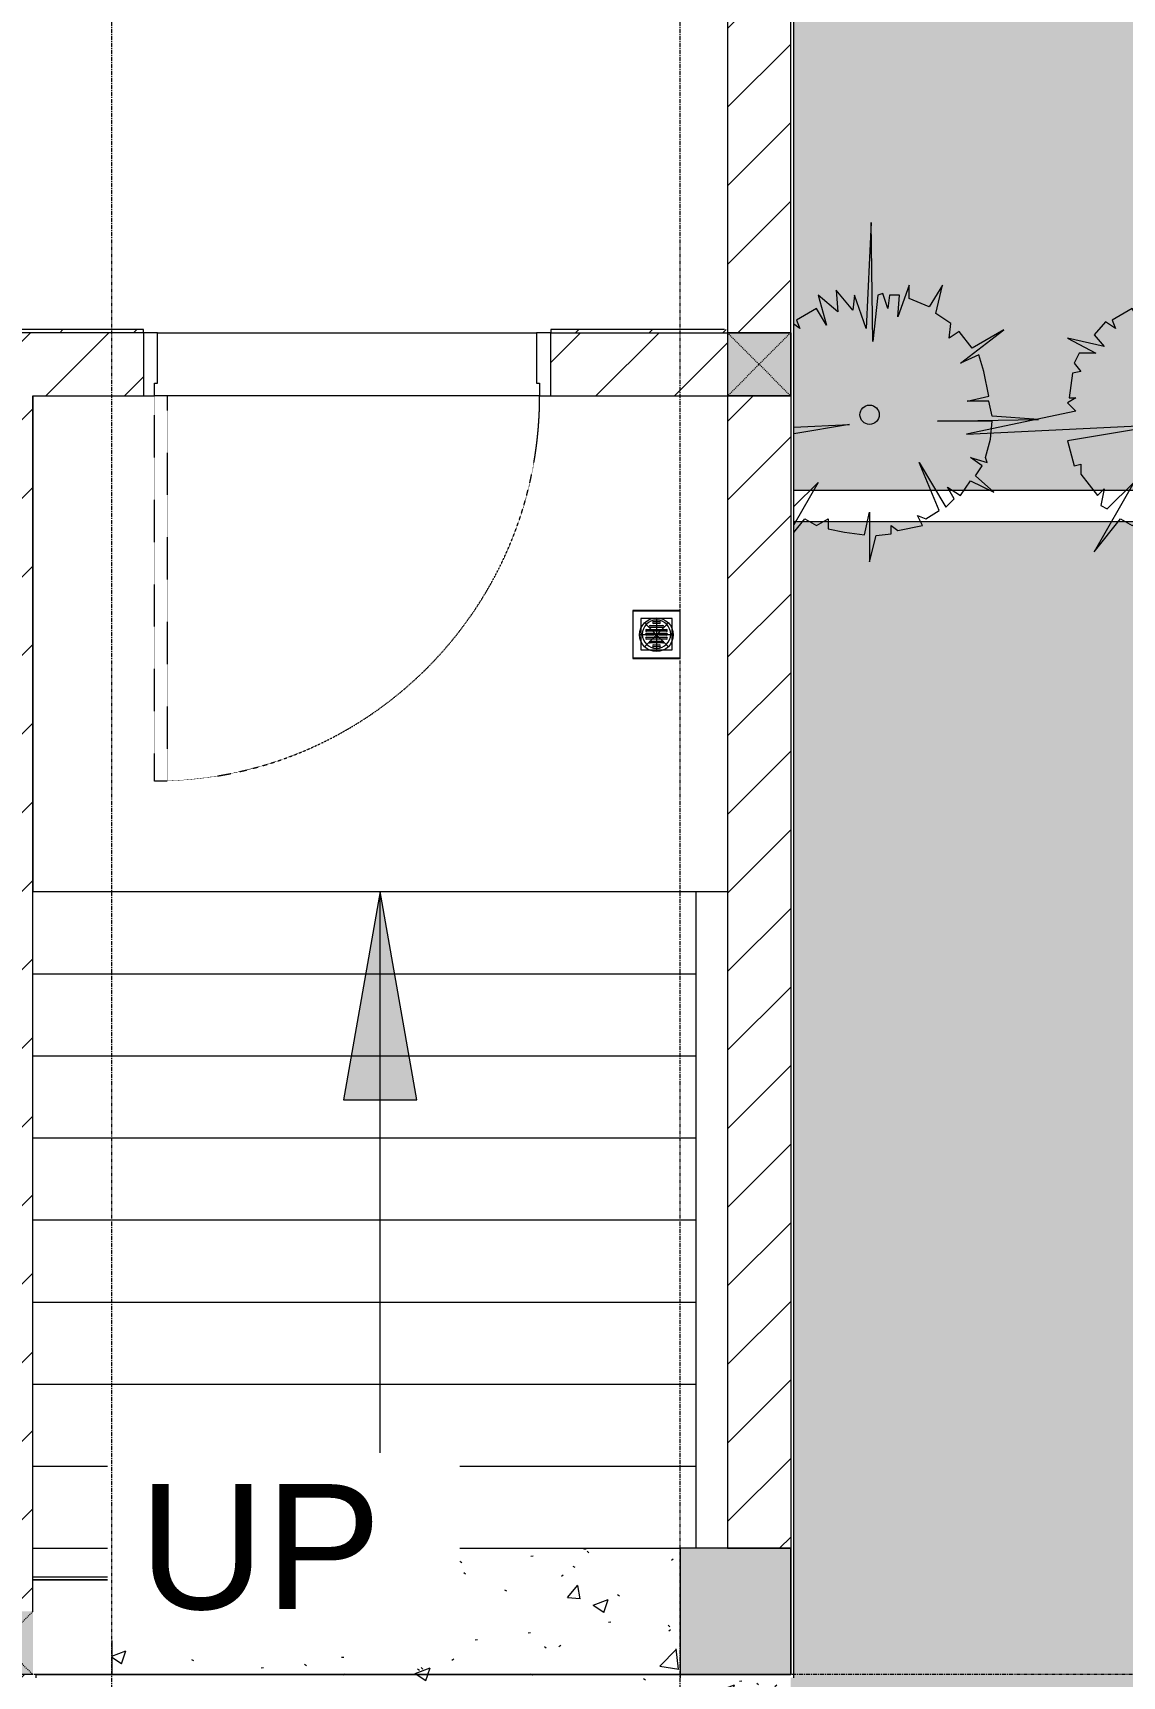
# Model space of a CAD drawing. Header units: millimetres. Extents: x 5359 to 218750, y -16347 to 109893.
# Drawn here: x 42403 to 45852, y 17232 to 22437 of the extents above; entities that cross this region are included whole.
import ezdxf

# ---------------------------------------------------------------- set-up
doc = ezdxf.new("R2010")
doc.units = ezdxf.units.MM
for name, pattern in [('Dash', [6, 3, -3]), ('Grid Line', [22.225, 12.7, -3.175, 3.175, -3.175]), ('IMPORT-Overhead', [3.96875, 2.38125, -1.5875]), ('NET VAN', [1.06, 0.53, -0.53])]:
    doc.linetypes.add(name, pattern=pattern)
for name, color, linetype, lineweight in [('0-1', 7, 'Continuous', 5), ('A-AREA-1', 41, 'IMPORT-Overhead', 9), ('A-DETL-GENF-2', 9, 'NET VAN', 9), ('A-DOOR', 31, 'Continuous', 9), ('A-DOOR-FRAM', 31, 'Continuous', 9), ('A-FLOR', 192, 'Continuous', 9), ('A-FLOR-PATT', 8, 'Continuous', 9), ('A-WALL', 113, 'Continuous', 9), ('A-WALL-3', 113, 'Continuous', 18), ('A-WALL-PATT-3', 111, 'Continuous', 9), ('G-IMPT', 8, 'Continuous', 9), ('I-WALL-3', 2, 'Continuous', 18), ('L-PLNT', 71, 'Continuous', 9), ('L-SITE-WALL-1', 9, 'Continuous', 9), ('M-EQPM', 50, 'Continuous', 9), ('S-BEAM-1', 9, 'Continuous', 9), ('S-COLS', 52, 'Continuous', 9), ('S-COLS-1', 253, 'Continuous', 5), ('S-COLS-2', 53, 'Continuous', 18), ('S-COLS-4', 52, 'Continuous', 18), ('S-COLS-5', 52, 'Dash', 9), ('S-COLS-HDLN', 52, 'Dash', 9), ('S-GRID-1', 1, 'Grid Line', 9), ('S-STRS', 31, 'Continuous', 9), ('S-STRS-ANNO', 31, 'Continuous', 9), ('S-STRS-IDEN', 31, 'Continuous', 9)]:
    doc.layers.add(name, color=color, linetype=linetype, lineweight=lineweight)
doc.styles.add('Arial', font='arial_0.ttf', dxfattribs={"height": 396})
pattern_1 = [(45, (0, 0), (-124.4508, 124.4508), [])]
pattern_2 = [(50, (0, 0), (480.9661, -42.0786), [50.292, -553.212]), (355, (0, 0), (-93.0416, 504.3895), [40.234, -442.57]), (100.451, (40.1, -3.5), (387.9285, 462.3076), [42.742, -470.158]), (46.184, (0, 134.1), (715.649, -110.993), [75.438, -829.818]), (96.636, (59.64, 124.86), (626.7424, 653.2084), [64.112, -705.237]), (351.184, (0, 134.1), (626.7496, 653.2024), [60.35, -663.854]), (21, (67.06, 100.6), (400.2623, -269.9797), [50.292, -553.212]), (326, (67.06, 100.6), (163.1568, 486.2564), [40.234, -442.57]), (71.451, (100.4, 78.1), (563.421, 216.2719), [42.742, -470.158]), (37.5, (0, 0), (8.15385, 223.22557), [7.376, -429.829, 7.376, -441.899, -444.246]), (37.5, (0, 0), (8.15385, 223.22557), [-886.48, 7.376, -436.87]), (7.5, (0, 0), (176.404, 264.477), [7.376, -248.778, 7.376, -419.771, -169.316]), (7.5, (0, 0), (176.404, 264.477), [-683.301, 7.376, -161.94]), (327.5, (-149.53, 0), (357.96023, -15.12452), [7.376, -160.264, 7.376, -515.661, -694.03]), (327.5, (-149.53, 0), (357.96023, -15.12452), [-690.677, 7.376, -686.653]), (317.5, (-216.6, 0), (391.06155, 67.1262), [7.376, -210.556, 7.376, -339.974, -492.862]), (317.5, (-216.6, 0), (391.06155, 67.1262), [-565.282, 7.376, -485.485])]

# ---------------------------------------------------------------- blocks, each defined once
blk = doc.blocks.new('NCV_TKTC_KET CAU_rvt-1-TKCS_MB ĐỊNH VỊ CỔNG-HÀNG RÀO')
at = {"layer": 'S-COLS-1'}
blk.add_hatch(color=256, dxfattribs=at).paths.add_polyline_path([(44452.6, 17236.9), (44802.6, 17236.9), (44802.6, 17636.9), (44452.6, 17636.9)])
at = {"layer": 'L-SITE-WALL-1'}
blk.add_line((42402.6, 17536.9), (42652.6, 17536.9), dxfattribs=at)
at = {"layer": 'S-BEAM-1'}
blk.add_line((44502.6, 19716.9), (44502.6, 17636.9), dxfattribs=at)
at = {"layer": 'S-COLS-2'}
for p, q in [((44802.6, 17636.9), (44452.6, 17636.9)), ((44452.6, 17636.9), (44452.6, 17236.9)), ((44802.6, 17236.9), (44802.6, 17636.9)), ((44452.6, 17236.9), (44802.6, 17236.9))]:
    blk.add_line(p, q, dxfattribs=at)
blk = doc.blocks.new('FD_01 - FD_01-1200x2200mm-V1-TKCS_MB ĐỊNH VỊ CỔNG-HÀNG RÀO')
at = {"layer": 'A-DETL-GENF-2'}
for p, q in [((570, 100), (570, 1320)), ((570, 1320), (610, 1320)), ((610, 1320), (610, 100)), ((610, 100), (570, 100))]:
    blk.add_line(p, q, dxfattribs=at)
blk.add_arc((610, 100), 1220, 91.8789, 180, dxfattribs=at)
at = {"layer": 'A-DOOR-FRAM'}
for p, q in [((-610, 100), (-645, 100)), ((-645, 100), (-645, -100)), ((-610, 60), (-610, 100)), ((-600, 60), (-610, 60)), ((-600, -100), (-600, 60)), ((610, 60), (600, 60)), ((600, 60), (600, -100)), ((645, 100), (610, 100)), ((610, 100), (610, 60)), ((645, -100), (645, 100)), ((-645, -100), (-600, -100)), ((600, -100), (645, -100))]:
    blk.add_line(p, q, dxfattribs=at)
blk = doc.blocks.new('TKTC_XREF_251221_MB TANG 1 - TKTC_XREF_260130_MB TANG 1_dwg_FD-4202126-TKCS_MB ĐỊNH VỊ CỔNG-HÀNG RÀO')
at = {"layer": 'G-IMPT'}
for p, q in [((0, 53.3), (0, -53.3)), ((53.3, 0), (-53.3, 0)), ((-37.7, 37.7), (37.7, -37.7)), ((37.7, 37.7), (-37.7, -37.7))]:
    blk.add_line(p, q, dxfattribs=at)
at = {"layer": 'G-IMPT', "flags": 128}
blk.add_lwpolyline([(-75, -75), (75, -75), (75, 75), (-75, 75)], close=True, dxfattribs=at)
at = {"layer": 'G-IMPT'}
blk.add_circle((0, 0), 53.3, dxfattribs=at)
blk = doc.blocks.new('TKTC_XREF_251221_MB TANG 1 - TKTC_XREF_260130_MB TANG 1_dwg_THU NUOC - THU NUOC-444531-TKCS_MB TẦNG 1-4202120-TKCS_MB ĐỊNH VỊ CỔNG-HÀNG RÀO')
at = {"layer": 'M-EQPM'}
for p, q in [((-23.3, 10.8), (40.9, 10.8)), ((40.9, 4.8), (-23.3, 4.8)), ((-11, 23.3), (28.5, 23.3)), ((28.5, 17.3), (-11, 17.3)), ((-1.1, 35.6), (18.5, 35.6)), ((18.5, 29.6), (-1.1, 29.6)), ((-23.3, -13.6), (40.9, -13.6)), ((40.9, -19.6), (-23.3, -19.6)), ((-11, -26.1), (28.5, -26.1)), ((28.5, -32.1), (-11, -32.1)), ((-1.1, -38.5), (18.5, -38.5)), ((18.5, -44.5), (-1.1, -44.5))]:
    blk.add_line(p, q, dxfattribs=at)
at = {"layer": 'M-EQPM', "flags": 128}
for points in [[(83.7, -79.4), (83.7, 70.6), (-66.3, 70.6), (-66.3, -79.4)], [(58.7, -54.4), (58.7, 45.6), (-41.3, 45.6), (-41.3, -54.4)]]:
    blk.add_lwpolyline(points, close=True, dxfattribs=at)
for points in [[(-23.3, -1.2), (0.7, -1.2), (0.7, -7.2), (-23.3, -7.2)], [(40.9, -7.2), (16.7, -7.2), (16.7, -1.2), (40.9, -1.2)]]:
    blk.add_lwpolyline(points, dxfattribs=at)
at = {"layer": 'M-EQPM'}
for centre, radius, start, end in [((8.7, -4.4), 45, 360, 180), ((8.7, -4.4), 45, 360, 180), ((-23.3, 7.8), 3, 90, 270), ((-11, 20.3), 3, 90, 270), ((-1.1, 32.6), 3, 90, 270), ((18.5, 32.6), 3, 270, 90), ((28.5, 20.3), 3, 270, 90), ((40.9, 7.8), 3, 270, 90), ((8.7, -4.4), 45, 180, 360), ((8.7, -4.4), 45, 180, 360), ((-23.3, -4.2), 3, 90, 270), ((-23.3, -16.6), 3, 90, 270), ((-11, -29.1), 3, 90, 270), ((-1.1, -41.5), 3, 90, 270), ((18.5, -41.5), 3, 270, 90), ((28.5, -29.1), 3, 270, 90), ((40.9, -4.2), 3, 270, 90), ((40.9, -16.6), 3, 270, 90)]:
    blk.add_arc(centre, radius, start, end, dxfattribs=at)
blk = doc.blocks.new('TKTC_XREF_251221_MB TANG 1 - TKTC_XREF_260130_MB TANG 1_dwg-4202109-TKCS_MB ĐỊNH VỊ CỔNG-HÀNG RÀO')
at = {"layer": 'G-IMPT'}
blk.add_line((-160739, -384109.7), (-158699.1, -384109.7), dxfattribs=at)
for name, p in [('TKTC_XREF_251221_MB TANG 1 - TKTC_XREF_260130_MB TANG 1_dwg_FD-4202126-TKCS_MB ĐỊNH VỊ CỔNG-HÀNG RÀO', (-158774.2, -380816.2)), ('TKTC_XREF_251221_MB TANG 1 - TKTC_XREF_260130_MB TANG 1_dwg_THU NUOC - THU NUOC-444531-TKCS_MB TẦNG 1-4202120-TKCS_MB ĐỊNH VỊ CỔNG-HÀNG RÀO', (-158782.8, -380810))]:
    blk.add_blockref(name, p)
blk = doc.blocks.new('TKTC_XREF_251221_MB TANG 1 - TKTC_XREF_251221_MB TANG 1-2038492-TKCS_MB ĐỊNH VỊ CỔNG-HÀNG RÀO')
blk.add_blockref('TKTC_XREF_251221_MB TANG 1 - TKTC_XREF_260130_MB TANG 1_dwg-4202109-TKCS_MB ĐỊNH VỊ CỔNG-HÀNG RÀO', (169499.1, 384109.7))
blk = doc.blocks.new('CAY MAI VAN PHUC - CAY DUC SOC_dwg-2256080-TKCS_MB ĐỊNH VỊ CỔNG-HÀNG RÀO')
at = {"layer": 'G-IMPT', "flags": 128}
blk.add_lwpolyline([(32.8, 479.5), (12.9, 293.4), (6.2, 771.8), (-13.8, 346.6), (-60.3, 479.5), (-67, 419.7), (-133.5, 499.4), (-126.8, 413), (-206.6, 479.5), (-173.4, 359.9), (-213.3, 426.3), (-293.1, 379.8), (-279.8, 346.6), (-319.7, 373.2), (-366.2, 320), (-326.3, 273.5), (-472.6, 306.7), (-359.6, 246.9), (-426.1, 246.9), (-446, 207.1), (-419.4, 173.8), (-452.7, 167.2), (-466, 67.5), (-439.4, 67.5), (-472.6, 47.6), (-439.4, 14.4), (-878.3, -78.6), (-80.3, -38.8), (-472.6, -105.2), (-446, -204.9), (-419.4, -198.2), (-419.4, -238.1), (-352.9, -324.5), (-326.3, -297.9), (-339.6, -364.4), (-313, -377.6), (-206.6, -271.3), (-366.2, -550.4), (-259.8, -417.5), (-213.3, -444.1), (-166.7, -417.5), (-166.7, -457.4), (-100.2, -470.7), (-19.9, -481.4), (-0.5, -390.9), (-0.5, -590.3), (26.2, -484), (86, -477.3), (86, -444.1), (112.6, -464), (212.4, -444.1), (192.4, -404.2), (225.7, -417.5), (278.9, -384.3), (199.1, -191.6), (305.5, -371), (338.7, -337.8), (312.1, -291.3), (365.3, -324.5), (405.2, -264.7), (498.3, -311.2), (425.2, -244.8), (451.8, -204.9), (405.2, -171.7), (471.7, -191.6), (465.1, -171.7), (485, -98.6), (491.7, -25.5), (272.2, -25.5), (677.9, -18.8), (491.7, -5.6), (478.4, 54.2), (391.9, 54.2), (478.4, 74.2), (458.4, 173.8), (438.5, 240.3), (365.3, 207.1), (538.2, 340), (411.9, 266.9), (358.7, 333.3), (318.8, 306.7), (325.4, 366.5), (265.6, 406.4), (292.2, 519.4), (239, 433), (159.2, 466.2), (159.2, 519.4), (112.6, 393.1), (119.3, 479.5), (79.4, 479.5), (72.7, 426.3), (52.8, 486.1)], close=True, dxfattribs=at)
at = {"layer": 'G-IMPT'}
blk.add_circle((0, 0), 38.6, dxfattribs=at)
blk = doc.blocks.new('CAY MAI VAN PHUC - CAY BONG TRANG-2256081-TKCS_MB ĐỊNH VỊ CỔNG-HÀNG RÀO')
at = {"xscale": 0.7894736842105263, "yscale": 0.7894736842105263, "zscale": 0.7894736842105263}
blk.add_blockref('CAY MAI VAN PHUC - CAY DUC SOC_dwg-2256080-TKCS_MB ĐỊNH VỊ CỔNG-HÀNG RÀO', (0, 0), dxfattribs=at)
blk = doc.blocks.new('CAY MAI VAN PHUC - CAY DUC SOC_dwg-V298-TKCS_MB ĐỊNH VỊ CỔNG-HÀNG RÀO')
at = {"layer": 'G-IMPT', "flags": 128}
for points in [[(32.8, 479.5), (12.9, 293.4), (6.2, 771.8), (-13.8, 346.6), (-60.3, 479.5), (-67, 419.7), (-133.5, 499.4), (-126.8, 413), (-206.6, 479.5), (-173.4, 359.9), (-213.3, 426.3), (-293.1, 379.8), (-279.8, 346.6), (-304.1, 362.8)], [(-304.1, -472.8), (-259.8, -417.5), (-213.3, -444.1), (-166.7, -417.5), (-166.7, -457.4), (-100.2, -470.7), (-19.9, -481.4), (-0.5, -390.9), (-0.5, -590.3), (26.2, -484), (86, -477.3), (86, -444.1), (112.6, -464), (212.4, -444.1), (192.4, -404.2), (225.7, -417.5), (278.9, -384.3), (199.1, -191.6), (305.5, -371), (338.7, -337.8), (312.1, -291.3), (365.3, -324.5), (405.2, -264.7), (498.3, -311.2), (425.2, -244.8), (451.8, -204.9), (405.2, -171.7), (471.7, -191.6), (465.1, -171.7), (485, -98.6), (491.7, -25.5), (272.2, -25.5), (677.9, -18.8), (491.7, -5.6), (478.4, 54.2), (391.9, 54.2), (478.4, 74.2), (458.4, 173.8), (438.5, 240.3), (365.3, 207.1), (538.2, 340), (411.9, 266.9), (358.7, 333.3), (318.8, 306.7), (325.4, 366.5), (265.6, 406.4), (292.2, 519.4), (239, 433), (159.2, 466.2), (159.2, 519.4), (112.6, 393.1), (119.3, 479.5), (79.4, 479.5), (72.7, 426.3), (52.8, 486.1), (32.8, 479.5)], [(-304.1, -50), (-80.3, -38.8), (-304.1, -76.7)], [(-304.1, -368.7), (-206.6, -271.3), (-304.1, -441.8)]]:
    blk.add_lwpolyline(points, dxfattribs=at)
at = {"layer": 'G-IMPT'}
blk.add_circle((0, 0), 38.6, dxfattribs=at)
blk = doc.blocks.new('CAY MAI VAN PHUC - CAY BONG TRANG-V299-TKCS_MB ĐỊNH VỊ CỔNG-HÀNG RÀO')
at = {"xscale": 0.7894736842105263, "yscale": 0.7894736842105263, "zscale": 0.7894736842105263}
blk.add_blockref('CAY MAI VAN PHUC - CAY DUC SOC_dwg-V298-TKCS_MB ĐỊNH VỊ CỔNG-HÀNG RÀO', (0, 0), dxfattribs=at)
blk = doc.blocks.new('G1_SOF - BO TRU - 200x200-3050151-TKCS_MB ĐỊNH VỊ CỔNG-HÀNG RÀO')
at = {"layer": 'S-COLS-HDLN'}
for p, q in [((-100, 100), (100, -100)), ((100, 100), (-100, -100))]:
    blk.add_line(p, q, dxfattribs=at)

msp = doc.modelspace()

# ---------------------------------------------------------------- hatches: boundary and pattern name
at = {"layer": 'A-FLOR-PATT'}
h = msp.add_hatch(dxfattribs=at)
h.set_pattern_fill('FP_14', color=256, style=0, pattern_type=2)
h.set_pattern_definition([(0, (167.64, 11.2), (558.8, 558.8), [83.82, -16.764, 22.352, -16.764, -419.1]), (0, (167.64, 11.2), (558.8, 558.8), [-139.7, 83.82, -335.28]), (0, (139.7, 27.94), (558.8, 558.8), [55.88, -41.91, 83.82, -41.91, -335.28]), (0, (139.7, 27.94), (558.8, 558.8), [-223.52, 55.88, -279.4]), (0, (335.3, 251.46), (558.8, 558.8), [69.85, -27.94, 69.85, -391.16]), (0, (55.9, 363.2), (558.8, 558.8), [27.94, -55.88, 27.94, -447.04]), (90, (111.76, 363.2), (-558.8, 558.8), [50.292, -508.508]), (90, (279.4, 27.94), (-558.8, 558.8), [55.88, -502.92]), (90, (419.1, 251.46), (-558.8, 558.8), [55.88, -502.92]), (45, (352.04, 22.35), (0, 558.7996), [55.88, -734.383]), (135, (206.76, 22.35), (-558.7996, 0), [55.88, -734.383]), (63.435, (335.28, 25.15), (-0.0005, 558.8001), [55.88, -1193.635]), (75.964, (307.34, 27.94), (-0.00237, 558.80038), [55.88, -2248.111]), (75.964, (447.04, 251.46), (-0.00237, 558.80038), [44.704, -2259.287]), (75.964, (122.94, 363.22), (-0.00237, 558.80038), [39.116, -2264.875]), (104.036, (251.46, 27.94), (0.00237, 558.80038), [55.88, -2248.111]), (104.036, (391.16, 251.46), (0.00237, 558.80038), [44.704, -2259.287]), (104.036, (100.58, 363.22), (0.00237, 558.80038), [39.116, -2264.875]), (116.565, (223.52, 25.15), (0.0005, 558.8001), [55.88, -1193.634])])
h.paths.add_polyline_path([(73117.6, 20988.2), (73127.6, 20988.2), (73127.6, 23327.4), (65842.6, 23327.4), (65842.6, 24526.9), (61137.6, 24526.9), (61137.6, 23327.4), (57652.6, 23327.4), (57652.6, 23337.4), (57642.6, 23337.4), (57642.6, 24526.9), (52937.6, 24526.9), (52937.6, 23337.4), (52937.6, 23335.3), (52937.6, 23326.9), (49442.6, 23326.9), (49442.6, 24527.4), (45852.6, 24527.4), (45852.6, 24535.3), (44802.6, 24535.3), (44802.6, 24527.4), (44812.6, 24527.4), (44812.6, 20988.2), (63459.6, 20988.2)])
h = msp.add_hatch(dxfattribs=at)
h.set_pattern_fill('FP_6', color=256, style=0, pattern_type=2)
h.set_pattern_definition(pattern_2)
h.paths.add_polyline_path([(90062.8, 13236.9), (115083.5, 13236.9), (115083.5, 13256.9), (116102.6, 13256.9), (116102.6, 17226.9), (116092.6, 17226.9), (116092.6, 20888.2), (81462.6, 20888.2), (81462.6, 20878.2), (81452.6, 20878.2), (81452.6, 20888.2), (44812.6, 20885.8), (44812.6, 17226.9), (44802.6, 17226.9), (44802.6, 13246.9), (44912.6, 13246.9), (44912.6, 13236.9), (71452.6, 13236.9), (71452.6, 14388.2), (79661.7, 14388.2), (79661.7, 15113.2), (79706.7, 15113.2), (79706.7, 14388.2), (81116.7, 14388.2), (81116.7, 15113.2), (81161.7, 15113.2), (81161.7, 14388.2), (89452.6, 14388.2), (89452.6, 13236.9), (89612.8, 13236.9)])
h.paths.add_polyline_path([(100287.8, 15419.9), (100276.2, 15423.7), (100276.2, 15435.6), (100271.9, 15440), (100270.3, 15446), (100271.9, 15452), (100276.2, 15459.7), (100276.7, 15472.1), (100288.2, 15468.3), (100288.2, 15456.3), (100292.6, 15452), (100292.6, 15443.2), (100288.2, 15432.2), (100288.2, 15422.1)])
h.paths.add_polyline_path([(99038.9, 15419.9), (99027.4, 15423.7), (99027.4, 15435.6), (99023, 15440), (99021.4, 15446), (99023, 15452), (99027.4, 15459.7), (99027.8, 15472.1), (99039.4, 15468.3), (99039.4, 15456.3), (99043.7, 15452), (99043.7, 15443.2), (99039.4, 15432.2), (99039.4, 15422.1)])
h.paths.add_polyline_path([(93989, 15419.9), (93977.4, 15423.7), (93977.4, 15435.6), (93973.1, 15440), (93971.5, 15446), (93973.1, 15452), (93977.4, 15459.7), (93977.9, 15472.1), (93989.4, 15468.3), (93989.4, 15456.3), (93993.8, 15452), (93993.8, 15443.2), (93989.4, 15432.2), (93989.4, 15422.1)])
h.paths.add_polyline_path([(95839, 15420.2), (95827.4, 15424), (95827.4, 15435.9), (95823.1, 15440.3), (95821.5, 15446.3), (95823.1, 15452.2), (95827.4, 15460), (95827.9, 15472.4), (95839.4, 15468.6), (95839.4, 15456.6), (95843.8, 15452.2), (95843.8, 15443.5), (95839.4, 15432.5), (95839.4, 15422.4)])
h.paths.add_polyline_path([(100277.3, 16001.2), (100273.7, 16033.3), (100276.2, 16041), (100276.9, 16051.3), (100288.8, 16051.2), (100288.8, 16037.6), (100294.5, 16028.5), (100294.2, 16024.9), (100292.6, 16020.7), (100288.8, 16013.5), (100288.2, 16003.3), (100277.5, 16001.2)])
h.paths.add_polyline_path([(99028.5, 16001.2), (99024.9, 16033.3), (99027.4, 16041), (99028.1, 16051.3), (99040, 16051.2), (99040, 16037.6), (99045.6, 16028.5), (99045.3, 16024.9), (99043.7, 16020.7), (99040, 16013.5), (99039.4, 16003.3), (99028.7, 16001.2)])
h.paths.add_polyline_path([(93978.5, 16001.2), (93974.9, 16033.3), (93977.4, 16041), (93978.1, 16051.3), (93990, 16051.2), (93990, 16037.6), (93995.7, 16028.5), (93995.4, 16024.9), (93993.8, 16020.7), (93990, 16013.5), (93989.4, 16003.3), (93978.7, 16001.2)])
h.paths.add_polyline_path([(95828.5, 16001.5), (95824.9, 16033.6), (95827.4, 16041.3), (95828.1, 16051.6), (95840, 16051.5), (95840, 16037.9), (95845.7, 16028.8), (95845.4, 16025.1), (95843.8, 16020.9), (95840, 16013.8), (95839.4, 16003.5), (95828.7, 16001.5)])
h.paths.add_polyline_path([(99482.1, 18921.2), (99470.6, 18925), (99470.6, 18936.9), (99466.2, 18941.3), (99464.6, 18947.3), (99466.2, 18953.2), (99470.6, 18961), (99471, 18973.4), (99482.5, 18969.6), (99482.5, 18957.6), (99486.9, 18953.2), (99486.9, 18944.5), (99482.5, 18933.5), (99482.5, 18923.4)])
h.paths.add_polyline_path([(99471.7, 19502.5), (99468.1, 19534.6), (99470.6, 19542.3), (99471.2, 19552.6), (99483.2, 19552.5), (99483.2, 19538.9), (99488.8, 19529.8), (99488.5, 19526.1), (99486.9, 19521.9), (99483.2, 19514.8), (99482.5, 19504.5), (99471.9, 19502.5)])
h.paths.add_polyline_path([(93289.3, 19918.3), (93277.8, 19922.1), (93277.8, 19934), (93273.4, 19938.4), (93271.8, 19944.4), (93273.4, 19950.3), (93277.8, 19958.1), (93278.2, 19970.4), (93289.8, 19966.6), (93289.8, 19954.7), (93294.1, 19950.3), (93294.1, 19941.6), (93289.8, 19930.6), (93289.8, 19920.5)])
h.paths.add_polyline_path([(92039.3, 19919.4), (92027.8, 19923.2), (92027.8, 19935.2), (92023.4, 19939.5), (92021.8, 19945.5), (92023.4, 19951.5), (92027.8, 19959.3), (92028.2, 19971.6), (92039.8, 19967.8), (92039.8, 19955.9), (92044.1, 19951.5), (92044.1, 19942.7), (92039.8, 19931.8), (92039.8, 19921.6)])
h.paths.add_polyline_path([(88427.2, 19919.9), (88422.4, 19952), (88426.8, 19959.7), (88426.8, 19969.9), (88438.8, 19969.9), (88438.8, 19956.3), (88443.1, 19952), (88444.7, 19946), (88443.1, 19940), (88438.8, 19932.2), (88438.8, 19922.1), (88430.8, 19920.6)])
h.paths.add_polyline_path([(97239.8, 19921.1), (97228.3, 19924.9), (97228.3, 19936.8), (97223.9, 19941.2), (97222.3, 19947.1), (97223.9, 19953.1), (97228.3, 19960.9), (97228.7, 19973.2), (97240.2, 19969.4), (97240.2, 19957.5), (97244.6, 19953.1), (97244.6, 19944.4), (97240.2, 19933.4), (97240.2, 19923.3)])
h.paths.add_polyline_path([(93278.9, 20499.6), (93275.3, 20531.7), (93277.8, 20539.4), (93278.5, 20549.7), (93290.4, 20549.5), (93290.4, 20536), (93296.1, 20526.9), (93295.7, 20523.2), (93294.1, 20519), (93290.4, 20511.9), (93289.8, 20501.6), (93279.1, 20499.6)])
h.paths.add_polyline_path([(92028.9, 20500.7), (92025.3, 20532.8), (92027.8, 20540.6), (92028.5, 20550.9), (92040.4, 20550.7), (92040.4, 20537.2), (92046.1, 20528), (92045.7, 20524.4), (92044.1, 20520.2), (92040.4, 20513.1), (92039.8, 20502.8), (92029.1, 20500.8)])
h.paths.add_polyline_path([(88437.7, 20501.2), (88426.2, 20505), (88426.1, 20517), (88420.8, 20524.9), (88420.8, 20529.7), (88422.4, 20533.9), (88426.2, 20541), (88427.4, 20553.4), (88438.8, 20549.6), (88441.3, 20533.3), (88444.1, 20524.9), (88442.5, 20520.7), (88438.8, 20513.6), (88437.7, 20501.2)])
h.paths.add_polyline_path([(97229.3, 20502.3), (97225.7, 20534.4), (97228.3, 20542.2), (97228.9, 20552.5), (97240.8, 20552.3), (97240.8, 20538.8), (97246.5, 20529.7), (97246.2, 20526), (97244.6, 20521.8), (97240.8, 20514.7), (97240.2, 20504.4), (97229.5, 20502.4)])
h = msp.add_hatch(dxfattribs=at)
h.set_pattern_fill('FP_6', color=256, style=0, pattern_type=2)
h.set_pattern_definition(pattern_2)
h.paths.add_polyline_path([(42652.6, 17236.9), (44452.6, 17236.9), (44452.6, 17636.9), (42652.6, 17636.9)])
h = msp.add_hatch(dxfattribs=at)
h.set_pattern_fill('FP_6', color=256, style=0, pattern_type=2)
h.set_pattern_definition(pattern_2)
h.paths.add_polyline_path([(44092.7, 13246.9), (44802.6, 13246.9), (44802.6, 17226.9), (44452.6, 17226.9), (44452.6, 17236.9), (42412.6, 17235.3), (42412.6, 17226.9), (41652.6, 17226.9), (41652.6, 13246.9)])
at = {"layer": 'A-WALL-PATT-3'}
h = msp.add_hatch(dxfattribs=at)
h.set_pattern_fill('FP_1', color=256, style=0, pattern_type=2)
h.set_pattern_definition(pattern_1)
h.paths.add_polyline_path([(44602.6, 17636.9), (44802.6, 17636.9), (44802.6, 21286.9), (44602.6, 21286.9), (44602.6, 17646.9)])
h.paths.add_polyline_path([(44802.6, 21486.9), (44802.6, 24537.4), (44602.6, 24537.4), (44602.6, 21486.9)])
h = msp.add_hatch(dxfattribs=at)
h.set_pattern_fill('FP_32', color=256, style=0, pattern_type=2)
h.set_pattern_definition([(45, (0, 0), (-116.6726, 116.6726), [])])
h.paths.add_polyline_path([(42402.6, 21486.9), (42752.6, 21486.9), (42750.4, 21496.9), (42062.6, 21496.9), (42062.6, 21486.9), (42277, 21486.9)])
h.paths.add_polyline_path([(44602.6, 21486.9), (44602.6, 21496.9), (44042.6, 21496.9), (44042.6, 21486.9), (44092.7, 21486.9)])
h = msp.add_hatch(dxfattribs=at)
h.set_pattern_fill('FP_1', color=256, style=0, pattern_type=2)
h.set_pattern_definition(pattern_1)
h.paths.add_polyline_path([(42402.6, 21286.9), (42402.6, 21486.9), (42052.6, 21486.9), (42052.6, 21286.9), (42302.6, 21286.9)])
h = msp.add_hatch(dxfattribs=at)
h.set_pattern_fill('FP_1', color=256, style=0, pattern_type=2)
h.set_pattern_definition(pattern_1)
h.paths.add_polyline_path([(44602.6, 21286.9), (44602.6, 21486.9), (44042.6, 21486.9), (44042.6, 21286.9), (44592.6, 21286.9)])
h.paths.add_polyline_path([(42402.6, 21286.9), (42752.6, 21286.9), (42752.6, 21486.9), (42402.6, 21486.9), (42402.6, 21326.9)])
h = msp.add_hatch(dxfattribs=at)
h.set_pattern_fill('FP_1', color=256, style=0, pattern_type=2)
h.set_pattern_definition(pattern_1)
h.paths.add_polyline_path([(42302.6, 20536.9), (42402.6, 20536.9), (42402.6, 21286.9), (42302.6, 21286.9), (42302.6, 21130.3)])
h = msp.add_hatch(dxfattribs=at)
h.set_pattern_fill('FP_1', color=256, style=0, pattern_type=2)
h.set_pattern_definition(pattern_1)
h.paths.add_polyline_path([(42402.6, 20336.9), (42402.6, 20536.9), (41852.6, 20536.9), (41852.6, 20336.9), (42277, 20336.9)])
h = msp.add_hatch(dxfattribs=at)
h.set_pattern_fill('FP_1', color=256, style=0, pattern_type=2)
h.set_pattern_definition(pattern_1)
h.paths.add_polyline_path([(42402.6, 17226.9), (42402.6, 17236.9), (42202.6, 17236.9), (42202.6, 17226.9)])
h.paths.add_polyline_path([(42402.6, 17436.9), (42402.6, 20336.9), (42202.6, 20336.9), (42202.6, 17436.9)])
at = {"layer": 'S-COLS-1'}
for points in [[(44602.6, 21286.9), (44802.6, 21286.9), (44802.6, 21486.9), (44602.6, 21486.9)], [(42202.6, 17236.9), (42402.6, 17236.9), (42402.6, 17436.9), (42202.6, 17436.9)]]:
    msp.add_hatch(color=256, dxfattribs=at).paths.add_polyline_path(points)
at = {"layer": 'S-STRS-ANNO'}
for points in [[(43618.9, 19056.9), (43502.6, 19716.9), (43386.2, 19056.9)], [(43502.6, 17526.9), (43562, 17544.4), (43602.6, 17591.2), (43611.4, 17652.6), (43585.7, 17709), (43533.6, 17742.5), (43471.6, 17742.5), (43419.4, 17709), (43393.7, 17652.6), (43402.5, 17591.2), (43443.1, 17544.4)]]:
    msp.add_hatch(color=256, dxfattribs=at).paths.add_polyline_path(points)
h = msp.add_hatch(color=256, dxfattribs=at)
edge = h.paths.add_edge_path()
edge.add_arc((43502.6, 17636.9), 110, 0, 360)

# ---------------------------------------------------------------- linework, layer by layer
at = {"layer": 'A-AREA-1'}
msp.add_line((42402.6, 19716.9), (44602.6, 19716.9), dxfattribs=at)
at = {"layer": 'A-FLOR'}
for p, q in [((42402.6, 21286.9), (42402.6, 19716.9)), ((42402.6, 19716.9), (44602.6, 19716.9)), ((42652.6, 17636.9), (42652.6, 17236.9)), ((44452.6, 17236.9), (42412.6, 17236.9))]:
    msp.add_line(p, q, dxfattribs=at)
at = {"layer": 'A-WALL'}
for p, q in [((44602.6, 24526.9), (44602.6, 17636.9)), ((44802.6, 21486.9), (44802.6, 24527.4)), ((42752.6, 21486.9), (42402.6, 21486.9)), ((42797.6, 21486.9), (43997.6, 21486.9)), ((44042.6, 21486.9), (44802.6, 21486.9)), ((42402.6, 21286.9), (42752.6, 21286.9)), ((44007.6, 21286.9), (42787.6, 21286.9)), ((44042.6, 21286.9), (44592.6, 21286.9)), ((44802.6, 21286.9), (44602.6, 21286.9)), ((44812.6, 20988.2), (73117.6, 20988.2)), ((81452.6, 20888.2), (44812.6, 20888.2)), ((42402.6, 17546.9), (42652.6, 17546.9)), ((42652.6, 17536.9), (42402.6, 17536.9))]:
    msp.add_line(p, q, dxfattribs=at)
at = {"layer": 'A-WALL-3'}
for p, q in [((44812.6, 17226.9), (44812.6, 24527.4)), ((42402.6, 21486.9), (42052.6, 21486.9)), ((44802.6, 21486.9), (44802.6, 17236.9)), ((42402.6, 17436.9), (42402.6, 21286.9)), ((44592.6, 21286.9), (44602.6, 21286.9)), ((44602.6, 17636.9), (44802.6, 17636.9)), ((42402.6, 17236.9), (33652.6, 17236.9)), ((42412.6, 17226.9), (42412.6, 17236.9)), ((44802.6, 17236.9), (44452.6, 17236.9)), ((44452.6, 17236.9), (44452.6, 17226.9))]:
    msp.add_line(p, q, dxfattribs=at)
at = {"layer": 'I-WALL-3'}
for p, q in [((42752.6, 21496.9), (42062.6, 21496.9)), ((42752.6, 21486.9), (42752.6, 21496.9)), ((44592.6, 21496.9), (44042.6, 21496.9)), ((44042.6, 21496.9), (44042.6, 21486.9))]:
    msp.add_line(p, q, dxfattribs=at)
at = {"layer": 'S-COLS'}
for p, q in [((44802.6, 21486.9), (44602.6, 21486.9)), ((44602.6, 21486.9), (44602.6, 21286.9)), ((44602.6, 21286.9), (44802.6, 21286.9))]:
    msp.add_line(p, q, dxfattribs=at)
at = {"layer": 'S-COLS-4'}
msp.add_line((44802.6, 21286.9), (44802.6, 21486.9), dxfattribs=at)
at = {"layer": 'S-GRID-1'}
for p, q in [((44452.6, 13102.5), (44452.6, 80482.7)), ((135474.6, 17236.9), (24837.1, 17236.9))]:
    msp.add_line(p, q, dxfattribs=at)
at = {"layer": 'S-STRS'}
for p, q in [((42402.6, 19716.9), (44602.6, 19716.9)), ((42402.6, 19456.9), (44502.6, 19456.9)), ((42402.6, 19196.9), (44502.6, 19196.9)), ((42402.6, 18936.9), (44502.6, 18936.9)), ((42402.6, 18676.9), (44502.6, 18676.9)), ((42402.6, 18416.9), (44502.6, 18416.9)), ((42402.6, 18156.9), (44502.6, 18156.9)), ((42402.6, 17896.9), (44502.6, 17896.9)), ((42402.6, 17636.9), (44452.6, 17636.9))]:
    msp.add_line(p, q, dxfattribs=at)
at = {"layer": 'S-STRS-ANNO'}
for p, q in [((43502.6, 19716.9), (43386.2, 19056.9)), ((43502.6, 19456.9), (43502.6, 19716.9)), ((43618.9, 19056.9), (43502.6, 19716.9)), ((43502.6, 19196.9), (43502.6, 19456.9)), ((43502.6, 18936.9), (43502.6, 19196.9)), ((43386.2, 19056.9), (43618.9, 19056.9)), ((43502.6, 18676.9), (43502.6, 18936.9)), ((43502.6, 18416.9), (43502.6, 18676.9)), ((43502.6, 18156.9), (43502.6, 18416.9)), ((43502.6, 17896.9), (43502.6, 18156.9)), ((43502.6, 17636.9), (43502.6, 17896.9)), ((43419.4, 17709), (43393.7, 17652.6)), ((43471.6, 17742.5), (43419.4, 17709)), ((43533.6, 17742.5), (43471.6, 17742.5)), ((43585.7, 17709), (43533.6, 17742.5)), ((43611.4, 17652.6), (43585.7, 17709)), ((43393.7, 17652.6), (43402.5, 17591.2)), ((43602.6, 17591.2), (43611.4, 17652.6)), ((43402.5, 17591.2), (43443.1, 17544.4)), ((43443.1, 17544.4), (43502.6, 17526.9)), ((43502.6, 17526.9), (43562, 17544.4)), ((43562, 17544.4), (43602.6, 17591.2))]:
    msp.add_line(p, q, dxfattribs=at)
msp.add_circle((43502.6, 17636.9), 110, dxfattribs=at)

# ---------------------------------------------------------------- block references
at = {"layer": '0-1'}
msp.add_blockref('NCV_TKTC_KET CAU_rvt-1-TKCS_MB ĐỊNH VỊ CỔNG-HÀNG RÀO', (0, 0), dxfattribs=at)
at = {"layer": 'A-DOOR', "rotation": 180}
msp.add_blockref('FD_01 - FD_01-1200x2200mm-V1-TKCS_MB ĐỊNH VỊ CỔNG-HÀNG RÀO', (43397.6, 21386.9), dxfattribs=at)
at = {"layer": 'L-PLNT'}
for name, p in [('CAY MAI VAN PHUC - CAY BONG TRANG-V299-TKCS_MB ĐỊNH VỊ CỔNG-HÀNG RÀO', (45052.6, 21227.4)), ('CAY MAI VAN PHUC - CAY BONG TRANG-2256081-TKCS_MB ĐỊNH VỊ CỔNG-HÀNG RÀO', (46052.6, 21227.4))]:
    msp.add_blockref(name, p, dxfattribs=at)
at = {"layer": 'M-EQPM'}
msp.add_blockref('TKTC_XREF_251221_MB TANG 1 - TKTC_XREF_251221_MB TANG 1-2038492-TKCS_MB ĐỊNH VỊ CỔNG-HÀNG RÀO', (33652.6, 17236.9), dxfattribs=at)
at = {"layer": 'S-COLS-5'}
for p in [(44702.6, 21386.9), (42302.6, 17336.9)]:
    msp.add_blockref('G1_SOF - BO TRU - 200x200-3050151-TKCS_MB ĐỊNH VỊ CỔNG-HÀNG RÀO', p, dxfattribs=at)

# ---------------------------------------------------------------- next in the draw order: texts
at = {"layer": 'S-STRS-IDEN', "insert": (42738, 17840.2), "char_height": 396, "width": 917.442, "attachment_point": 1, "line_spacing_factor": 0.941778, "style": 'Arial', "bg_fill": 3, "box_fill_scale": 1.25, "bg_fill_color": 256, "bg_fill_true_color": 13158600, "bg_fill_transparency": 0}
msp.add_mtext('UP', dxfattribs=at)

# ---------------------------------------------------------------- next in the draw order: linework, layer by layer
at = {"layer": 'S-GRID-1'}
msp.add_line((42652.6, 13102.5), (42652.6, 80482.7), dxfattribs=at)

doc.saveas('drawing.dxf')
